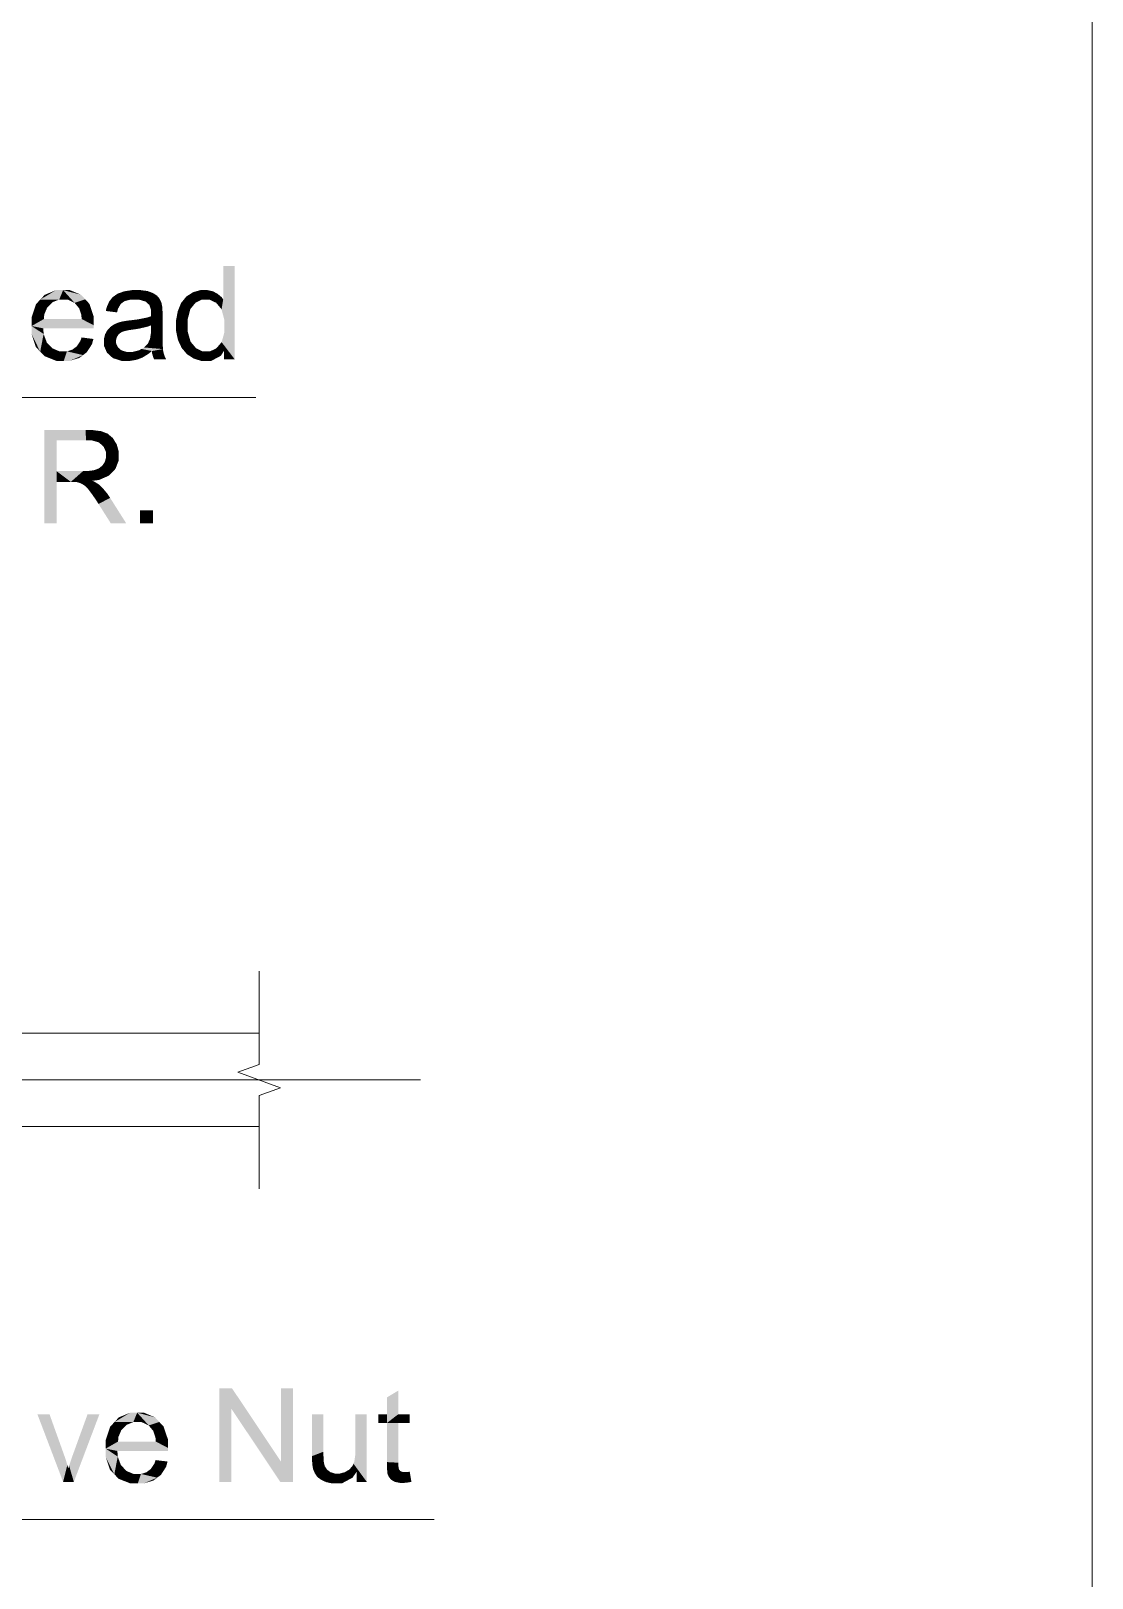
# Model space of a CAD drawing. Header units: millimetres. Extents: x 2 to 579, y 1 to 405.
# Drawn here: x 269.32 to 284.66, y 79.19 to 101.55 of the extents above; entities that cross this region are included whole.
import ezdxf

# ---------------------------------------------------------------- set-up
doc = ezdxf.new("R2010")
doc.units = ezdxf.units.MM
doc.linetypes.add('XKITLINE00', pattern=[0])
doc.layers.add('LinkedObject', color=7, linetype='Continuous', lineweight=0)

# ---------------------------------------------------------------- blocks, each defined once
blk = doc.blocks.new('*A4')
at = {"layer": 'LinkedObject'}
for points in [[(272.267, 98.154), (272.101, 97.669), (272.101, 98.154)], [(272.267, 98.154), (272.116, 97.379), (272.101, 97.669)], [(272.116, 97.379), (272.267, 98.154), (272.267, 96.804)], [(269.685, 97.804), (269.456, 97.668), (269.52, 97.736)], [(269.786, 97.804), (269.456, 97.668), (269.685, 97.804)], [(269.73, 97.668), (269.456, 97.668), (269.786, 97.804)], [(269.73, 97.668), (269.786, 97.804), (269.787, 97.668)], [(269.786, 97.804), (269.85, 97.668), (269.787, 97.668)], [(270.044, 97.738), (269.786, 97.804), (269.884, 97.804)], [(270.106, 97.671), (269.786, 97.804), (270.044, 97.738)], [(269.952, 97.62), (269.786, 97.804), (270.106, 97.671)], [(269.85, 97.668), (269.786, 97.804), (269.952, 97.62)], [(270.575, 97.753), (270.676, 97.646), (270.502, 97.703)], [(270.623, 97.77), (270.676, 97.646), (270.575, 97.753)], [(270.782, 97.804), (270.623, 97.77), (270.671, 97.787)], [(270.762, 97.667), (270.623, 97.77), (270.782, 97.804)], [(270.676, 97.646), (270.623, 97.77), (270.762, 97.667)], [(270.762, 97.667), (270.782, 97.804), (270.821, 97.667)], [(270.821, 97.667), (270.782, 97.804), (270.883, 97.667)], [(270.845, 97.804), (270.883, 97.667), (270.782, 97.804)], [(271.01, 97.79), (270.845, 97.804), (270.908, 97.804)], [(271.049, 97.775), (270.845, 97.804), (271.01, 97.79)], [(270.978, 97.639), (270.845, 97.804), (271.049, 97.775)], [(270.883, 97.667), (270.845, 97.804), (270.978, 97.639)], [(270.978, 97.639), (271.049, 97.775), (271.009, 97.611)], [(271.009, 97.611), (271.049, 97.775), (271.033, 97.59)], [(271.049, 97.775), (271.056, 97.519), (271.033, 97.59)], [(271.164, 97.701), (271.056, 97.519), (271.049, 97.775)], [(271.145, 97.723), (271.049, 97.775), (271.088, 97.76)], [(271.164, 97.701), (271.049, 97.775), (271.145, 97.723)], [(271.701, 97.622), (271.565, 97.709), (271.614, 97.741)], [(271.663, 97.773), (271.793, 97.667), (271.614, 97.741)], [(271.614, 97.741), (271.793, 97.667), (271.701, 97.622)], [(271.772, 97.804), (271.793, 97.667), (271.663, 97.773)], [(271.832, 97.804), (271.793, 97.667), (271.772, 97.804)], [(271.793, 97.667), (271.832, 97.804), (271.848, 97.667)], [(271.832, 97.804), (271.905, 97.667), (271.848, 97.667)], [(271.876, 97.804), (271.905, 97.667), (271.832, 97.804)], [(271.955, 97.786), (271.905, 97.667), (271.876, 97.804)], [(271.989, 97.767), (271.905, 97.667), (271.955, 97.786)], [(271.989, 97.767), (272, 97.62), (271.905, 97.667)], [(272.023, 97.748), (272, 97.62), (271.989, 97.767)], [(272.08, 97.7), (272, 97.62), (272.023, 97.748)], [(269.456, 97.668), (269.33, 97.409), (269.393, 97.6)], [(269.556, 97.553), (269.33, 97.409), (269.456, 97.668)], [(269.513, 97.451), (269.33, 97.409), (269.556, 97.553)], [(269.456, 97.668), (269.595, 97.592), (269.556, 97.553)], [(269.595, 97.592), (269.456, 97.668), (269.634, 97.63)], [(269.634, 97.63), (269.456, 97.668), (269.73, 97.668)], [(269.952, 97.62), (270.106, 97.671), (269.992, 97.572)], [(270.106, 97.671), (270.018, 97.541), (269.992, 97.572)], [(270.018, 97.541), (270.106, 97.671), (270.049, 97.449)], [(270.049, 97.449), (270.106, 97.671), (270.23, 97.416)], [(270.23, 97.416), (270.106, 97.671), (270.168, 97.604)], [(270.477, 97.671), (270.404, 97.503), (270.452, 97.639)], [(270.621, 97.606), (270.404, 97.503), (270.477, 97.671)], [(270.452, 97.639), (270.404, 97.503), (270.415, 97.555)], [(270.579, 97.534), (270.404, 97.503), (270.621, 97.606)], [(270.404, 97.503), (270.579, 97.534), (270.566, 97.482)], [(270.502, 97.703), (270.676, 97.646), (270.477, 97.671)], [(270.621, 97.606), (270.477, 97.671), (270.648, 97.626)], [(270.648, 97.626), (270.477, 97.671), (270.676, 97.646)], [(271.056, 97.442), (271.219, 97.567), (271.055, 97.425)], [(271.055, 97.425), (271.219, 97.567), (271.056, 97.295)], [(271.182, 97.678), (271.056, 97.519), (271.164, 97.701)], [(271.208, 97.622), (271.056, 97.519), (271.182, 97.678)], [(271.215, 97.588), (271.056, 97.519), (271.208, 97.622)], [(271.056, 97.519), (271.215, 97.588), (271.219, 97.567)], [(271.056, 97.519), (271.219, 97.567), (271.056, 97.468)], [(271.056, 97.468), (271.219, 97.567), (271.056, 97.464)], [(271.056, 97.464), (271.219, 97.567), (271.056, 97.442)], [(271.224, 97.49), (271.056, 97.295), (271.219, 97.567)], [(271.224, 97.435), (271.056, 97.295), (271.224, 97.49)], [(271.468, 97.558), (271.419, 97.293), (271.444, 97.499)], [(271.626, 97.531), (271.419, 97.293), (271.468, 97.558)], [(271.589, 97.389), (271.419, 97.293), (271.626, 97.531)], [(271.444, 97.499), (271.419, 97.293), (271.419, 97.366)], [(271.492, 97.618), (271.664, 97.577), (271.468, 97.558)], [(271.468, 97.558), (271.664, 97.577), (271.626, 97.531)], [(271.565, 97.709), (271.664, 97.577), (271.492, 97.618)], [(271.664, 97.577), (271.565, 97.709), (271.701, 97.622)], [(272.101, 97.669), (272, 97.62), (272.08, 97.7)], [(272, 97.62), (272.101, 97.669), (272.039, 97.573)], [(272.039, 97.573), (272.101, 97.669), (272.077, 97.526)], [(272.101, 97.669), (272.116, 97.379), (272.077, 97.526)], [(269.33, 97.409), (269.513, 97.451), (269.509, 97.387)], [(269.509, 97.387), (269.33, 97.285), (269.33, 97.409)], [(269.509, 97.387), (270.23, 97.295), (269.33, 97.285)], [(270.23, 97.288), (269.33, 97.285), (270.23, 97.295)], [(270.23, 97.266), (269.33, 97.285), (270.23, 97.288)], [(269.33, 97.285), (269.455, 96.915), (269.33, 97.166)], [(269.504, 97.17), (269.455, 96.915), (269.33, 97.285)], [(269.504, 97.17), (269.33, 97.285), (269.5, 97.251)], [(270.229, 97.251), (269.33, 97.285), (270.23, 97.266)], [(269.5, 97.251), (269.33, 97.285), (270.229, 97.251)], [(270.054, 97.387), (270.23, 97.295), (269.509, 97.387)], [(270.049, 97.449), (270.23, 97.416), (270.054, 97.387)], [(270.23, 97.295), (270.054, 97.387), (270.23, 97.416)], [(270.468, 97.271), (270.576, 97.146), (270.425, 97.223)], [(270.587, 97.163), (270.468, 97.271), (270.494, 97.289)], [(270.576, 97.146), (270.468, 97.271), (270.587, 97.163)], [(270.52, 97.307), (270.62, 97.19), (270.494, 97.289)], [(270.494, 97.289), (270.62, 97.19), (270.587, 97.163)], [(270.58, 97.334), (270.62, 97.19), (270.52, 97.307)], [(270.613, 97.343), (270.62, 97.19), (270.58, 97.334)], [(270.637, 97.35), (270.662, 97.209), (270.613, 97.343)], [(270.62, 97.19), (270.613, 97.343), (270.641, 97.2)], [(270.641, 97.2), (270.613, 97.343), (270.662, 97.209)], [(270.711, 97.362), (270.734, 97.225), (270.637, 97.35)], [(270.637, 97.35), (270.734, 97.225), (270.662, 97.209)], [(270.76, 97.368), (270.786, 97.233), (270.711, 97.362)], [(270.711, 97.362), (270.786, 97.233), (270.734, 97.225)], [(270.86, 97.38), (270.876, 97.246), (270.76, 97.368)], [(270.76, 97.368), (270.876, 97.246), (270.786, 97.233)], [(271.008, 97.409), (271.056, 97.295), (270.86, 97.38)], [(270.86, 97.38), (271.056, 97.295), (270.876, 97.246)], [(270.876, 97.246), (271.056, 97.295), (271.011, 97.277)], [(271.055, 97.425), (271.056, 97.295), (271.008, 97.409)], [(271.224, 97.435), (271.055, 97.235), (271.056, 97.295)], [(271.224, 97.214), (271.055, 97.235), (271.224, 97.435)], [(271.419, 97.293), (271.589, 97.389), (271.589, 97.292)], [(271.419, 97.293), (271.589, 97.198), (271.419, 97.217)], [(271.589, 97.198), (271.419, 97.293), (271.589, 97.292)], [(272.116, 97.379), (272.267, 96.804), (272.116, 97.279)], [(272.116, 97.279), (272.267, 96.804), (272.116, 97.187)], [(269.33, 97.166), (269.455, 96.915), (269.392, 96.981)], [(269.55, 97.047), (269.455, 96.915), (269.504, 97.17)], [(269.455, 96.915), (269.55, 97.047), (269.518, 96.849)], [(269.591, 97.004), (269.518, 96.849), (269.55, 97.047)], [(269.983, 96.991), (270.224, 97.098), (270.129, 96.907)], [(270.034, 97.067), (270.224, 97.098), (269.983, 96.991)], [(270.224, 97.098), (270.034, 97.067), (270.053, 97.12)], [(270.129, 96.907), (270.224, 97.098), (270.204, 97.023)], [(270.408, 97.194), (270.376, 97.062), (270.392, 97.164)], [(270.564, 97.128), (270.376, 97.062), (270.408, 97.194)], [(270.392, 97.164), (270.376, 97.062), (270.376, 97.098)], [(270.553, 97.089), (270.376, 97.062), (270.564, 97.128)], [(270.376, 97.062), (270.553, 97.089), (270.553, 97.067)], [(270.553, 97.034), (270.376, 97.062), (270.553, 97.067)], [(270.376, 97.062), (270.553, 97.034), (270.376, 97.001)], [(270.425, 97.223), (270.576, 97.146), (270.408, 97.194)], [(270.408, 97.194), (270.576, 97.146), (270.564, 97.128)], [(270.957, 96.975), (271.224, 97.099), (271.229, 96.952)], [(271.011, 97.032), (271.224, 97.099), (270.957, 96.975)], [(271.029, 97.069), (271.224, 97.099), (271.011, 97.032)], [(271.224, 97.099), (271.029, 97.069), (271.042, 97.097)], [(271.042, 97.097), (271.224, 97.214), (271.224, 97.099)], [(271.055, 97.18), (271.224, 97.214), (271.042, 97.097)], [(271.224, 97.214), (271.055, 97.18), (271.055, 97.235)], [(271.419, 97.217), (271.589, 97.198), (271.446, 97.085)], [(271.446, 97.085), (271.589, 97.198), (271.473, 97.027)], [(271.473, 97.027), (271.589, 97.198), (271.629, 97.058)], [(271.629, 97.058), (271.576, 96.879), (271.473, 97.027)], [(271.669, 97.012), (271.576, 96.879), (271.629, 97.058)], [(272.078, 97.052), (272.113, 96.928), (272.04, 97.008)], [(272.116, 97.187), (272.267, 96.804), (272.078, 97.052)], [(272.078, 97.052), (272.267, 96.804), (272.113, 96.928)], [(269.632, 96.962), (269.518, 96.849), (269.591, 97.004)], [(269.632, 96.962), (269.795, 96.782), (269.518, 96.849)], [(269.518, 96.849), (269.795, 96.782), (269.688, 96.782)], [(269.734, 96.919), (269.795, 96.782), (269.632, 96.962)], [(269.795, 96.919), (269.795, 96.782), (269.734, 96.919)], [(269.841, 96.919), (270.075, 96.865), (269.795, 96.782)], [(269.841, 96.919), (269.795, 96.782), (269.795, 96.919)], [(269.795, 96.782), (270.075, 96.865), (269.88, 96.782)], [(269.918, 96.943), (270.075, 96.865), (269.841, 96.919)], [(269.88, 96.782), (270.075, 96.865), (270.02, 96.824)], [(269.951, 96.967), (270.129, 96.907), (269.918, 96.943)], [(270.075, 96.865), (269.918, 96.943), (270.129, 96.907)], [(269.983, 96.991), (270.129, 96.907), (269.951, 96.967)], [(270.376, 97.001), (270.553, 97.034), (270.419, 96.901)], [(270.419, 96.901), (270.553, 97.034), (270.462, 96.861)], [(270.462, 96.861), (270.553, 97.034), (270.578, 96.978)], [(270.578, 96.978), (270.505, 96.822), (270.462, 96.861)], [(270.603, 96.956), (270.505, 96.822), (270.578, 96.978)], [(270.628, 96.934), (270.505, 96.822), (270.603, 96.956)], [(270.505, 96.822), (270.628, 96.934), (270.629, 96.782)], [(270.71, 96.782), (270.628, 96.934), (270.701, 96.912)], [(270.629, 96.782), (270.628, 96.934), (270.71, 96.782)], [(270.701, 96.912), (270.758, 96.782), (270.71, 96.782)], [(270.749, 96.912), (270.758, 96.782), (270.701, 96.912)], [(270.797, 96.912), (270.758, 96.782), (270.749, 96.912)], [(270.758, 96.782), (270.797, 96.912), (270.85, 96.798)], [(270.892, 96.814), (270.797, 96.912), (270.882, 96.933)], [(270.85, 96.798), (270.797, 96.912), (270.892, 96.814)], [(271.07, 96.924), (270.882, 96.933), (270.919, 96.954)], [(271.023, 96.885), (270.882, 96.933), (271.07, 96.924)], [(270.935, 96.83), (270.882, 96.933), (271.023, 96.885)], [(270.892, 96.814), (270.882, 96.933), (270.935, 96.83)], [(270.957, 96.975), (271.229, 96.952), (270.919, 96.954)], [(271.229, 96.952), (271.07, 96.924), (270.919, 96.954)], [(271.07, 96.924), (271.229, 96.952), (271.073, 96.89)], [(271.073, 96.89), (271.229, 96.952), (271.234, 96.922)], [(271.234, 96.922), (271.09, 96.83), (271.073, 96.89)], [(271.24, 96.891), (271.09, 96.83), (271.234, 96.922)], [(271.24, 96.891), (271.103, 96.804), (271.09, 96.83)], [(271.261, 96.832), (271.103, 96.804), (271.24, 96.891)], [(271.103, 96.804), (271.261, 96.832), (271.276, 96.804)], [(271.473, 97.027), (271.576, 96.879), (271.5, 96.969)], [(271.576, 96.879), (271.669, 97.012), (271.625, 96.847)], [(271.625, 96.847), (271.669, 97.012), (271.708, 96.965)], [(271.708, 96.965), (271.84, 96.782), (271.625, 96.847)], [(271.625, 96.847), (271.84, 96.782), (271.674, 96.815)], [(271.802, 96.919), (271.84, 96.782), (271.708, 96.965)], [(271.84, 96.782), (271.802, 96.919), (271.855, 96.919)], [(271.84, 96.782), (272.113, 96.928), (271.93, 96.782)], [(271.91, 96.919), (272.113, 96.928), (271.84, 96.782)], [(271.91, 96.919), (271.84, 96.782), (271.855, 96.919)], [(272.002, 96.963), (272.113, 96.928), (271.91, 96.919)], [(271.93, 96.782), (272.113, 96.928), (272.067, 96.855)], [(272.113, 96.928), (272.002, 96.963), (272.04, 97.008)], [(272.113, 96.928), (272.267, 96.804), (272.113, 96.804)], [(271.674, 96.815), (271.84, 96.782), (271.781, 96.782)], [(269.691, 95.188), (269.513, 94.433), (269.513, 95.783)], [(269.513, 95.783), (269.691, 95.635), (269.691, 95.188)], [(270.118, 95.635), (269.513, 95.783), (270.11, 95.783)], [(269.691, 95.635), (269.513, 95.783), (270.118, 95.635)], [(270.11, 95.783), (270.193, 95.635), (270.118, 95.635)], [(270.337, 95.765), (270.11, 95.783), (270.2, 95.783)], [(270.384, 95.747), (270.11, 95.783), (270.337, 95.765)], [(270.302, 95.604), (270.11, 95.783), (270.384, 95.747)], [(270.193, 95.635), (270.11, 95.783), (270.302, 95.604)], [(270.384, 95.747), (270.337, 95.573), (270.302, 95.604)], [(270.431, 95.729), (270.337, 95.573), (270.384, 95.747)], [(270.337, 95.573), (270.431, 95.729), (270.372, 95.542)], [(270.372, 95.542), (270.431, 95.729), (270.534, 95.619)], [(270.534, 95.619), (270.431, 95.729), (270.506, 95.665)], [(270.534, 95.619), (270.406, 95.464), (270.372, 95.542)], [(270.562, 95.573), (270.406, 95.464), (270.534, 95.619)], [(270.59, 95.471), (270.406, 95.464), (270.562, 95.573)], [(270.497, 95.173), (270.3, 95.226), (270.353, 95.267)], [(270.371, 95.295), (270.497, 95.173), (270.353, 95.267)], [(270.389, 95.322), (270.497, 95.173), (270.371, 95.295)], [(270.389, 95.322), (270.59, 95.415), (270.497, 95.173)], [(270.406, 95.383), (270.59, 95.415), (270.389, 95.322)], [(270.59, 95.415), (270.406, 95.464), (270.59, 95.471)], [(270.406, 95.464), (270.59, 95.415), (270.406, 95.416)], [(270.59, 95.415), (270.406, 95.383), (270.406, 95.416)], [(270.497, 95.173), (270.59, 95.415), (270.544, 95.222)], [(270.544, 95.222), (270.59, 95.415), (270.59, 95.343)], [(269.691, 95.188), (269.691, 95.033), (269.513, 94.433)], [(269.513, 94.433), (269.691, 95.033), (269.691, 94.433)], [(269.898, 95.033), (269.691, 95.188), (270.074, 95.188)], [(269.691, 95.033), (269.691, 95.188), (269.898, 95.033)], [(269.898, 95.033), (270.074, 95.188), (269.932, 95.033)], [(269.932, 95.033), (270.074, 95.188), (269.982, 95.03)], [(269.982, 95.03), (270.074, 95.188), (269.997, 95.026)], [(269.997, 95.026), (270.074, 95.188), (270.018, 95.021)], [(270.018, 95.021), (270.074, 95.188), (270.058, 95.003)], [(270.058, 95.003), (270.074, 95.188), (270.135, 95.188)], [(270.058, 95.003), (270.135, 95.188), (270.078, 94.991)], [(270.135, 95.188), (270.21, 95.048), (270.078, 94.991)], [(270.078, 94.991), (270.21, 95.048), (270.098, 94.978)], [(270.21, 95.048), (270.144, 94.933), (270.098, 94.978)], [(270.231, 95.201), (270.21, 95.048), (270.135, 95.188)], [(270.246, 95.031), (270.144, 94.933), (270.21, 95.048)], [(270.144, 94.933), (270.246, 95.031), (270.169, 94.9)], [(270.169, 94.9), (270.246, 95.031), (270.194, 94.868)], [(270.194, 94.868), (270.246, 95.031), (270.318, 94.981)], [(270.21, 95.048), (270.231, 95.201), (270.307, 95.061)], [(270.266, 95.213), (270.497, 95.173), (270.231, 95.201)], [(270.451, 95.124), (270.231, 95.201), (270.497, 95.173)], [(270.307, 95.061), (270.231, 95.201), (270.451, 95.124)], [(270.318, 94.981), (270.246, 95.031), (270.3, 94.997)], [(270.3, 95.226), (270.497, 95.173), (270.266, 95.213)], [(270.318, 94.981), (270.259, 94.775), (270.194, 94.868)], [(270.357, 94.945), (270.259, 94.775), (270.318, 94.981)], [(270.431, 94.855), (270.259, 94.775), (270.357, 94.945)], [(270.259, 94.775), (270.431, 94.855), (270.298, 94.714)], [(270.298, 94.714), (270.431, 94.855), (270.466, 94.801)], [(270.298, 94.714), (270.466, 94.801), (270.476, 94.433)], [(270.476, 94.433), (270.466, 94.801), (270.699, 94.433)], [(271.086, 94.622), (270.897, 94.433), (270.897, 94.622)], [(271.086, 94.433), (270.897, 94.433), (271.086, 94.622)], [(272.047, 81.93), (272.218, 81.639), (272.047, 80.58)], [(272.218, 81.639), (272.047, 81.93), (272.23, 81.93)], [(272.218, 81.639), (272.23, 81.93), (272.926, 80.58)], [(272.926, 80.58), (272.23, 81.93), (272.938, 80.87)], [(273.109, 81.93), (272.938, 80.87), (272.938, 81.93)], [(273.109, 80.58), (272.938, 80.87), (273.109, 81.93)], [(274.633, 81.9), (274.467, 81.558), (274.467, 81.8)], [(274.467, 81.558), (274.633, 81.9), (274.467, 81.43)], [(274.633, 81.558), (274.467, 81.43), (274.633, 81.9)], [(272.047, 80.58), (272.218, 81.639), (272.218, 80.58)], [(269.589, 81.558), (269.786, 80.58), (269.414, 81.558)], [(269.799, 80.972), (269.786, 80.58), (269.589, 81.558)], [(270.311, 81.558), (269.923, 80.961), (270.14, 81.558)], [(269.941, 80.58), (269.923, 80.961), (270.311, 81.558)], [(270.528, 81.444), (270.401, 81.184), (270.465, 81.375)], [(270.628, 81.329), (270.401, 81.184), (270.528, 81.444)], [(270.756, 81.58), (270.528, 81.444), (270.591, 81.512)], [(270.857, 81.58), (270.528, 81.444), (270.756, 81.58)], [(270.801, 81.444), (270.528, 81.444), (270.857, 81.58)], [(270.528, 81.444), (270.667, 81.367), (270.628, 81.329)], [(270.667, 81.367), (270.528, 81.444), (270.705, 81.405)], [(270.705, 81.405), (270.528, 81.444), (270.801, 81.444)], [(270.801, 81.444), (270.857, 81.58), (270.858, 81.444)], [(270.857, 81.58), (270.921, 81.444), (270.858, 81.444)], [(271.115, 81.513), (270.857, 81.58), (270.955, 81.58)], [(271.177, 81.446), (270.857, 81.58), (271.115, 81.513)], [(271.024, 81.396), (270.857, 81.58), (271.177, 81.446)], [(270.921, 81.444), (270.857, 81.58), (271.024, 81.396)], [(271.024, 81.396), (271.177, 81.446), (271.063, 81.348)], [(271.177, 81.446), (271.089, 81.317), (271.063, 81.348)], [(271.089, 81.317), (271.177, 81.446), (271.121, 81.224)], [(271.121, 81.224), (271.177, 81.446), (271.302, 81.192)], [(271.302, 81.192), (271.177, 81.446), (271.239, 81.38)], [(273.551, 81.558), (273.385, 80.952), (273.385, 81.558)], [(273.551, 81.016), (273.385, 80.952), (273.551, 81.558)], [(274.177, 81.558), (274.011, 81.034), (274.011, 81.558)], [(274.177, 80.58), (274.011, 81.034), (274.177, 81.558)], [(274.344, 81.558), (274.467, 81.43), (274.344, 81.43)], [(274.467, 81.558), (274.467, 81.43), (274.344, 81.558)], [(274.633, 81.43), (274.467, 81.43), (274.633, 81.558)], [(274.467, 80.866), (274.633, 81.43), (274.633, 80.857)], [(274.467, 81.43), (274.633, 81.43), (274.467, 80.866)], [(274.798, 81.43), (274.633, 81.558), (274.798, 81.558)], [(274.633, 81.43), (274.633, 81.558), (274.798, 81.43)], [(270.585, 81.227), (270.401, 81.184), (270.628, 81.329)], [(270.401, 81.184), (270.585, 81.227), (270.581, 81.163)], [(270.581, 81.163), (270.401, 81.061), (270.401, 81.184)], [(271.121, 81.224), (271.302, 81.192), (271.126, 81.163)], [(271.302, 81.071), (271.126, 81.163), (271.302, 81.192)], [(269.816, 80.925), (269.786, 80.58), (269.799, 80.972)], [(269.923, 80.961), (269.941, 80.58), (269.904, 80.907)], [(270.581, 81.163), (271.302, 81.071), (270.401, 81.061)], [(271.302, 81.063), (270.401, 81.061), (271.302, 81.071)], [(271.301, 81.041), (270.401, 81.061), (271.302, 81.063)], [(270.401, 81.061), (270.527, 80.69), (270.401, 80.941)], [(270.576, 80.946), (270.527, 80.69), (270.401, 81.061)], [(270.576, 80.946), (270.401, 81.061), (270.571, 81.026)], [(271.301, 81.026), (270.401, 81.061), (271.301, 81.041)], [(270.571, 81.026), (270.401, 81.061), (271.301, 81.026)], [(270.621, 80.823), (270.527, 80.69), (270.576, 80.946)], [(271.126, 81.163), (271.302, 81.071), (270.581, 81.163)], [(273.385, 80.952), (273.551, 81.016), (273.551, 80.951)], [(273.385, 80.952), (273.551, 80.951), (273.385, 80.899)], [(273.551, 80.951), (273.39, 80.822), (273.385, 80.899)], [(273.556, 80.864), (273.39, 80.822), (273.551, 80.951)], [(274.011, 80.972), (274.177, 80.58), (273.997, 80.876)], [(274.011, 81.034), (274.177, 80.58), (274.011, 80.972)], [(269.847, 80.826), (269.786, 80.58), (269.816, 80.925)], [(269.862, 80.775), (269.786, 80.58), (269.847, 80.826)], [(269.862, 80.775), (269.941, 80.58), (269.786, 80.58)], [(269.873, 80.814), (269.941, 80.58), (269.862, 80.775)], [(269.904, 80.907), (269.941, 80.58), (269.873, 80.814)], [(270.401, 80.941), (270.527, 80.69), (270.464, 80.756)], [(270.527, 80.69), (270.621, 80.823), (270.589, 80.624)], [(270.662, 80.78), (270.589, 80.624), (270.621, 80.823)], [(270.703, 80.737), (270.589, 80.624), (270.662, 80.78)], [(270.703, 80.737), (270.866, 80.558), (270.589, 80.624)], [(270.805, 80.694), (270.866, 80.558), (270.703, 80.737)], [(271.022, 80.742), (271.201, 80.682), (270.99, 80.718)], [(271.054, 80.766), (271.201, 80.682), (271.022, 80.742)], [(271.054, 80.766), (271.296, 80.874), (271.201, 80.682)], [(271.105, 80.843), (271.296, 80.874), (271.054, 80.766)], [(271.296, 80.874), (271.105, 80.843), (271.124, 80.895)], [(271.201, 80.682), (271.296, 80.874), (271.276, 80.799)], [(272.938, 80.87), (273.109, 80.58), (272.926, 80.58)], [(273.39, 80.822), (273.556, 80.864), (273.395, 80.797)], [(273.395, 80.797), (273.556, 80.864), (273.561, 80.841)], [(273.569, 80.808), (273.395, 80.797), (273.561, 80.841)], [(273.395, 80.797), (273.569, 80.808), (273.402, 80.761)], [(273.402, 80.761), (273.569, 80.808), (273.428, 80.7)], [(273.428, 80.7), (273.569, 80.808), (273.446, 80.674)], [(273.446, 80.674), (273.569, 80.808), (273.602, 80.757)], [(273.446, 80.674), (273.602, 80.757), (273.464, 80.649)], [(273.464, 80.649), (273.602, 80.757), (273.52, 80.608)], [(273.52, 80.608), (273.602, 80.757), (273.557, 80.591)], [(273.557, 80.591), (273.602, 80.757), (273.627, 80.738)], [(273.652, 80.72), (273.557, 80.591), (273.627, 80.738)], [(273.557, 80.591), (273.652, 80.72), (273.595, 80.575)], [(273.595, 80.575), (273.652, 80.72), (273.675, 80.558)], [(273.719, 80.558), (273.652, 80.72), (273.715, 80.701)], [(273.675, 80.558), (273.652, 80.72), (273.719, 80.558)], [(273.859, 80.72), (273.971, 80.641), (273.789, 80.701)], [(273.892, 80.739), (273.971, 80.641), (273.859, 80.72)], [(273.924, 80.758), (273.971, 80.641), (273.892, 80.739)], [(274.029, 80.724), (273.924, 80.758), (273.97, 80.81)], [(273.971, 80.641), (273.924, 80.758), (274.029, 80.724)], [(273.984, 80.843), (274.177, 80.58), (273.97, 80.81)], [(273.97, 80.81), (274.177, 80.58), (274.029, 80.724)], [(273.997, 80.876), (274.177, 80.58), (273.984, 80.843)], [(274.029, 80.724), (274.177, 80.58), (274.029, 80.58)], [(274.633, 80.857), (274.467, 80.791), (274.467, 80.866)], [(274.633, 80.821), (274.467, 80.791), (274.633, 80.857)], [(274.633, 80.821), (274.488, 80.67), (274.467, 80.791)], [(274.467, 80.791), (274.488, 80.67), (274.477, 80.693)], [(274.638, 80.776), (274.488, 80.67), (274.633, 80.821)], [(274.488, 80.67), (274.638, 80.776), (274.646, 80.755)], [(274.488, 80.67), (274.646, 80.755), (274.498, 80.647)], [(274.498, 80.647), (274.646, 80.755), (274.533, 80.609)], [(274.533, 80.609), (274.646, 80.755), (274.557, 80.595)], [(274.557, 80.595), (274.646, 80.755), (274.66, 80.739)], [(274.66, 80.739), (274.582, 80.58), (274.557, 80.595)], [(274.67, 80.733), (274.582, 80.58), (274.66, 80.739)], [(274.68, 80.727), (274.582, 80.58), (274.67, 80.733)], [(274.582, 80.58), (274.68, 80.727), (274.652, 80.566)], [(274.652, 80.566), (274.68, 80.727), (274.697, 80.566)], [(274.697, 80.566), (274.68, 80.727), (274.708, 80.721)], [(274.708, 80.721), (274.725, 80.566), (274.697, 80.566)], [(274.726, 80.721), (274.725, 80.566), (274.708, 80.721)], [(274.726, 80.721), (274.787, 80.573), (274.725, 80.566)], [(274.74, 80.721), (274.787, 80.573), (274.726, 80.721)], [(274.787, 80.573), (274.74, 80.721), (274.776, 80.724)], [(274.822, 80.581), (274.776, 80.724), (274.798, 80.727)], [(274.787, 80.573), (274.776, 80.724), (274.822, 80.581)], [(270.589, 80.624), (270.866, 80.558), (270.759, 80.558)], [(270.867, 80.694), (270.866, 80.558), (270.805, 80.694)], [(270.912, 80.694), (271.146, 80.641), (270.866, 80.558)], [(270.912, 80.694), (270.866, 80.558), (270.867, 80.694)], [(270.866, 80.558), (271.146, 80.641), (270.952, 80.558)], [(270.99, 80.718), (271.146, 80.641), (270.912, 80.694)], [(270.952, 80.558), (271.146, 80.641), (271.091, 80.599)], [(271.146, 80.641), (270.99, 80.718), (271.201, 80.682)], [(273.752, 80.701), (273.719, 80.558), (273.715, 80.701)], [(273.789, 80.701), (273.971, 80.641), (273.719, 80.558)], [(273.789, 80.701), (273.719, 80.558), (273.752, 80.701)], [(273.719, 80.558), (273.971, 80.641), (273.816, 80.558)]]:
    blk.add_hatch(color=7, dxfattribs=at).paths.add_polyline_path(points, flags=17)
at = {"layer": 'LinkedObject', "color": 2, "linetype": 'XKITLINE00', "lineweight": 0}
blk.add_line((284.664, 136.018), (284.664, 64.526), dxfattribs=at)
at = {"layer": 'LinkedObject', "color": 6, "linetype": 'XKITLINE00', "lineweight": 0}
for p, q in [((272.574, 96.252), (260.163, 96.252)), ((261.78, 86.39), (274.953, 86.39))]:
    blk.add_line(p, q, dxfattribs=at)
at = {"layer": 'LinkedObject', "color": 7, "linetype": 'XKITLINE00', "lineweight": 0}
for p, q in [((272.621, 87.963), (272.621, 86.613)), ((243.487, 87.065), (272.621, 87.065)), ((272.621, 86.613), (272.312, 86.501)), ((272.312, 86.501), (272.93, 86.276)), ((272.93, 86.276), (272.621, 86.163)), ((272.621, 86.163), (272.621, 84.813)), ((272.621, 85.715), (243.487, 85.715))]:
    blk.add_line(p, q, dxfattribs=at)
at = {"layer": 'LinkedObject', "color": 1, "linetype": 'XKITLINE00', "lineweight": 0}
blk.add_line((264.674, 80.034), (275.149, 80.034), dxfattribs=at)

msp = doc.modelspace()

# ---------------------------------------------------------------- block references
at = {"lineweight": 0}
msp.add_blockref('*A4', (0, 0), dxfattribs=at)

doc.saveas('drawing.dxf')
